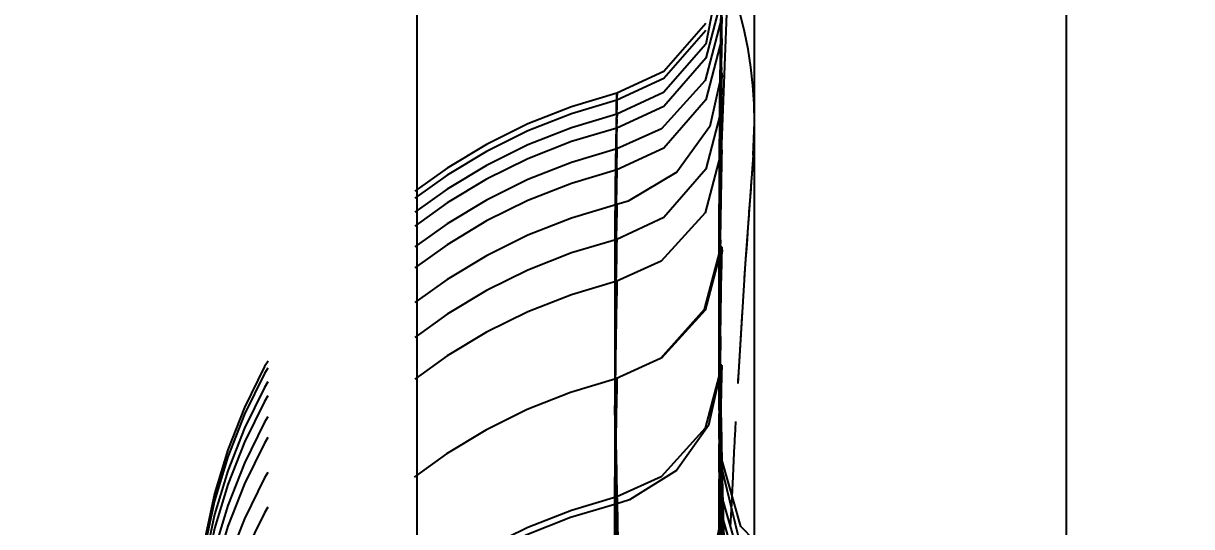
# Model space of a CAD drawing. Header units: millimetres. Extents: x 309 to 11345, y -1340 to 1318.
# Drawn here: x 10479.27 to 10487.71, y -371.56 to -367.93 of the extents above; entities that cross this region are included whole.
import ezdxf

# ---------------------------------------------------------------- set-up
doc = ezdxf.new("R2010")
doc.units = ezdxf.units.MM
doc.header["$LTSCALE"] = 16.335
doc.header["$PDMODE"] = 3
doc.header["$PDSIZE"] = 0.3125
doc.linetypes.add('HIDDEN', pattern=[0.2, 0.1, -0.1])
doc.layers.get('0').update_dxf_attribs({"linetype": 'CONTINUOUS'})
doc.layers.get('Defpoints').update_dxf_attribs({"linetype": 'CONTINUOUS'})
doc.layers.add('DEFAULT_2', color=8, linetype='HIDDEN')
doc.styles.get("Standard").update_dxf_attribs({"font": 'txt', "width": 0.8})
doc.dimstyles.new('STANDARD$0', dxfattribs={"dimscale": 2, "dimtxt": 3, "dimasz": 3, "dimexe": 1.25, "dimexo": 0.625, "dimgap": 0.5, "dimtad": 0, "dimdsep": 46, "dimlunit": 6, "dimtxsty": 'Standard', "dimblk": 'CLOSEDBLANK', "dimcen": 0, "dimclrt": 2, "dimazin": 2, "dimtfac": 2, "dimtmove": 1, "dimatfit": 3, "dimfxl": 0, "dimtolj": 1, "dimtzin": 0, "dimarcsym": 0})

# ---------------------------------------------------------------- blocks, each defined once
blk = doc.blocks.new('_ClosedBlank')
at = {"color": 0, "linetype": 'ByBlock', "lineweight": -2}
for p, q in [((-1, 0.16667), (0, 0)), ((-1, 0.16667), (-1, -0.16667)), ((0, 0), (-1, -0.16667))]:
    blk.add_line(p, q, dxfattribs=at)
blk = doc.blocks.new('*D578')
at = {"color": 4, "lineweight": -2}
for p, q in [((10384.9721, -357.4923), (10384.9721, -271.3441)), ((10486.8039, -382.8985), (10486.8039, -271.3441)), ((10364.9721, -273.8441), (10344.9721, -273.8441)), ((10384.9721, -273.8441), (10486.8039, -273.8441)), ((10506.8039, -273.8441), (10526.8039, -273.8441))]:
    blk.add_line(p, q, dxfattribs=at)
at = {"layer": 'Defpoints', "color": 0}
for p in [(10486.8039, -273.8441), (10384.9721, -358.7423), (10486.8039, -384.1485)]:
    blk.add_point(p, dxfattribs=at)
at = {"color": 4, "lineweight": -2, "xscale": 20, "yscale": 20, "zscale": 20}
blk.add_blockref('_ClosedBlank', (10384.9721, -273.8441), dxfattribs=at)
at = {"color": 4, "lineweight": -2, "xscale": 20, "yscale": 20, "zscale": 20, "rotation": 180}
blk.add_blockref('_ClosedBlank', (10486.8039, -273.8441), dxfattribs=at)
at = {"color": 6, "insert": (10437.5715, -273.8441), "char_height": 20, "attachment_point": 5}
blk.add_mtext('\\A1;101.83', dxfattribs=at)

msp = doc.modelspace()

# ---------------------------------------------------------------- linework, layer by layer
at = {"color": 7, "linetype": 'Continuous'}
for p, q in [((10482.1097, -359.8011), (10482.1097, -644.1785)), ((10484.5507, -469.5078), (10484.5507, -362.7622))]:
    msp.add_line(p, q, dxfattribs=at)
msp.add_arc((10481.5411, -368.6461), 3.0097, 0.06367, 79.10976, dxfattribs=at)
at = {"layer": 'DEFAULT_2', "color": 8, "linetype": 'HIDDEN'}
for p, q in [((10484.294, -369.3019), (10484.5507, -362.7622)), ((10484.3147, -367.4845), (10484.1978, -368.0778)), ((10484.3147, -367.4846), (10484.3055, -367.943)), ((10484.3137, -367.7356), (10484.3053, -368.1975)), ((10484.3131, -367.954), (10484.3143, -367.8821)), ((10484.3031, -368.5283), (10484.3131, -367.954)), ((10484.3067, -367.9258), (10484.3051, -368.0211)), ((10484.3051, -368.0211), (10484.3024, -368.1934)), ((10484.3142, -368.0361), (10484.3077, -368.3172)), ((10484.3105, -368.2463), (10484.3142, -368.0361)), ((10484.3024, -368.1934), (10484.3009, -368.3037)), ((10484.3001, -368.4874), (10484.3015, -368.3808)), ((10483.5533, -368.5817), (10483.5559, -368.4821)), ((10483.5535, -368.5311), (10483.5563, -368.4317)), ((10484.2989, -368.5943), (10484.3001, -368.4874)), ((10484.3014, -368.4655), (10484.3008, -368.5139)), ((10483.5529, -368.6804), (10483.5557, -368.5826)), ((10484.2993, -368.5341), (10484.2988, -368.5822)), ((10484.3016, -368.5376), (10484.3005, -368.6196)), ((10484.3135, -368.538), (10484.3068, -368.8229)), ((10484.3101, -368.746), (10484.3129, -368.5872)), ((10484.3129, -368.5872), (10484.3134, -368.5536)), ((10484.5414, -368.8784), (10484.5507, -368.6427)), ((10483.5531, -368.7832), (10483.5555, -368.6833)), ((10483.5532, -368.9211), (10483.5559, -368.834)), ((10484.3145, -368.8374), (10484.3122, -368.9108)), ((10484.3136, -368.9116), (10484.3145, -368.8374)), ((10484.2985, -368.9275), (10484.2972, -369.0564)), ((10484.3038, -369.491), (10484.3136, -368.9116)), ((10483.5535, -369.0855), (10483.5558, -368.9849)), ((10484.295, -369.1654), (10484.2947, -369.2345)), ((10483.5539, -369.2974), (10483.556, -369.2361)), ((10484.294, -369.3208), (10484.2941, -369.2296)), ((10484.294, -369.3183), (10484.2941, -369.2297)), ((10484.2941, -369.2313), (10484.2941, -369.3077)), ((10484.2941, -369.2343), (10484.2941, -369.3011)), ((10484.2947, -369.2345), (10484.2945, -369.2967)), ((10484.2959, -369.2237), (10484.2955, -369.284)), ((10484.2941, -369.3077), (10484.294, -369.3647)), ((10484.294, -369.3726), (10484.294, -369.3183)), ((10484.294, -369.3215), (10484.294, -432.5455)), ((10484.2941, -369.3011), (10484.2941, -369.3856)), ((10484.2941, -369.3762), (10484.2941, -369.3235)), ((10484.2945, -369.2967), (10484.2943, -369.3594)), ((10484.2951, -369.3434), (10484.2946, -369.4566)), ((10484.2955, -369.284), (10484.2951, -369.3434)), ((10484.5081, -369.3157), (10484.502, -369.3996)), ((10484.294, -369.3647), (10484.2941, -369.4387)), ((10484.2941, -369.4469), (10484.294, -369.3751)), ((10484.294, -369.4631), (10484.2941, -369.3762)), ((10484.2941, -369.4761), (10484.294, -369.3865)), ((10484.2941, -369.3856), (10484.2942, -369.4589)), ((10484.2942, -369.4107), (10484.2941, -369.466)), ((10484.2941, -369.4387), (10484.2942, -369.5423)), ((10484.2943, -369.3594), (10484.2942, -369.4107)), ((10484.2948, -369.5818), (10484.2956, -369.4135)), ((10484.2986, -369.5484), (10484.3, -369.4212)), ((10484.502, -369.3996), (10484.496, -369.4835)), ((10483.5531, -369.5886), (10483.5553, -369.4878)), ((10484.2941, -369.5811), (10484.294, -369.4631)), ((10484.294, -369.4706), (10484.2941, -369.5309)), ((10484.2943, -369.5296), (10484.2941, -369.4469)), ((10484.2942, -369.5046), (10484.2941, -369.4469)), ((10484.2941, -369.466), (10484.2941, -369.5735)), ((10484.2944, -369.6285), (10484.2941, -369.4761)), ((10484.2942, -369.4589), (10484.2944, -369.5458)), ((10484.2944, -369.5664), (10484.2942, -369.5046)), ((10484.2944, -369.5264), (10484.2942, -369.6054)), ((10484.2946, -369.4566), (10484.2944, -369.5264)), ((10484.2973, -369.4905), (10484.2967, -369.5656)), ((10484.3012, -369.4888), (10484.3006, -369.5312)), ((10484.496, -369.4835), (10484.491, -369.5539)), ((10484.2941, -369.5302), (10484.294, -369.6176)), ((10484.2941, -369.5309), (10484.2942, -369.6031)), ((10484.2941, -369.5735), (10484.2941, -369.6819)), ((10484.2943, -369.6562), (10484.2941, -369.5811)), ((10484.2942, -369.6054), (10484.2941, -369.654)), ((10484.2942, -369.6123), (10484.2944, -369.5309)), ((10484.2942, -369.6031), (10484.2943, -369.6916)), ((10484.2946, -369.6089), (10484.2943, -369.5296)), ((10484.2944, -369.5458), (10484.2948, -369.6564)), ((10484.2949, -369.6882), (10484.2944, -369.5664)), ((10484.2946, -369.6357), (10484.2948, -369.5818)), ((10484.2948, -369.674), (10484.2946, -369.6089)), ((10484.2967, -369.5656), (10484.2963, -369.6124)), ((10484.3023, -369.7197), (10484.3051, -369.5684)), ((10484.306, -369.5535), (10484.3041, -369.7019)), ((10484.3042, -370.1887), (10484.3145, -369.5412)), ((10484.3051, -369.5684), (10484.306, -369.5379)), ((10484.491, -369.5539), (10484.4857, -369.6297)), ((10484.294, -369.7674), (10484.2942, -369.6123)), ((10484.294, -369.6176), (10484.2942, -369.7642)), ((10484.2941, -369.654), (10484.294, -369.7547)), ((10484.2941, -369.6819), (10484.2943, -369.79)), ((10484.2943, -369.7186), (10484.2946, -369.6357)), ((10484.2946, -369.7736), (10484.2943, -369.6562)), ((10484.2943, -369.6916), (10484.2946, -369.7581)), ((10484.2949, -369.7504), (10484.2944, -369.6285)), ((10484.2948, -369.6564), (10484.2951, -369.7144)), ((10484.2957, -369.6937), (10484.2952, -369.7768)), ((10484.2963, -369.6124), (10484.2957, -369.6937)), ((10484.4857, -369.6297), (10484.4763, -369.7672)), ((10484.2941, -369.8648), (10484.294, -369.7674)), ((10484.2941, -369.8698), (10484.2942, -369.7768)), ((10484.2942, -369.7768), (10484.2943, -369.7186)), ((10484.2949, -369.8413), (10484.2946, -369.7736)), ((10484.2948, -369.7197), (10484.2952, -369.8077)), ((10484.2954, -369.8471), (10484.2949, -369.7504)), ((10484.2952, -369.7768), (10484.295, -369.8228)), ((10484.3041, -369.7019), (10484.3, -370.0291)), ((10484.295, -369.8228), (10484.2947, -369.8714)), ((10484.2957, -369.9803), (10484.2949, -369.8413)), ((10484.2961, -369.9595), (10484.2954, -369.8471)), ((10484.2957, -369.8946), (10484.2962, -369.8321)), ((10484.2965, -369.945), (10484.2958, -369.8559)), ((10484.2966, -369.9484), (10484.2959, -369.863)), ((10484.2962, -369.8321), (10484.2965, -369.7828)), ((10484.294, -369.9323), (10484.2941, -369.8698)), ((10484.2941, -370.0051), (10484.294, -369.9323)), ((10484.2943, -369.9768), (10484.2941, -369.8648)), ((10484.2947, -369.8714), (10484.2943, -369.9817)), ((10484.2953, -369.9672), (10484.2957, -369.8946)), ((10484.2953, -369.9224), (10484.2959, -370.0264)), ((10484.2966, -369.9389), (10484.2976, -370.0633)), ((10484.2973, -370.0366), (10484.2966, -369.9484)), ((10484.2985, -369.9961), (10484.2994, -369.9228)), ((10484.2943, -369.9817), (10484.2942, -370.046)), ((10484.2947, -370.0966), (10484.2943, -369.9768)), ((10484.2946, -370.1359), (10484.2951, -370.0164)), ((10484.2949, -369.9726), (10484.2953, -370.0631)), ((10484.2951, -370.0164), (10484.2953, -369.9672)), ((10484.2963, -370.0526), (10484.2957, -369.9803)), ((10484.2965, -369.9973), (10484.2972, -370.0766)), ((10484.298, -370.0346), (10484.2985, -369.9961)), ((10484.3, -370.0291), (10484.2992, -370.1058)), ((10484.4605, -370.0063), (10484.4479, -370.2054)), ((10484.2942, -370.046), (10484.294, -370.1944)), ((10484.2951, -370.1834), (10484.2947, -370.0966)), ((10484.2948, -370.091), (10484.2952, -370.18)), ((10484.2953, -370.0631), (10484.296, -370.1735)), ((10484.2955, -370.0719), (10484.2963, -370.1794)), ((10484.2967, -370.111), (10484.2963, -370.0526)), ((10484.2975, -370.1958), (10484.2967, -370.111)), ((10484.2971, -370.1313), (10484.298, -370.0346)), ((10484.2972, -370.0766), (10484.2987, -370.2366)), ((10484.2981, -370.1198), (10484.2973, -370.0366)), ((10484.2976, -370.0633), (10484.2992, -370.2128)), ((10484.2992, -370.1058), (10484.2987, -370.1582)), ((10484.2941, -370.3397), (10484.2944, -370.186)), ((10484.2943, -370.1962), (10484.2945, -370.2633)), ((10484.2944, -370.186), (10484.2946, -370.1359)), ((10484.2946, -370.2465), (10484.2944, -370.1727)), ((10484.2952, -370.18), (10484.2958, -370.284)), ((10484.296, -370.1735), (10484.2966, -370.2509)), ((10484.2962, -370.2342), (10484.2971, -370.1313)), ((10484.2963, -370.1794), (10484.2974, -370.3162)), ((10484.2989, -370.3364), (10484.2975, -370.1958)), ((10484.2987, -370.1582), (10484.2977, -370.2631)), ((10484.2995, -370.2571), (10484.298, -370.1219)), ((10484.2995, -370.2494), (10484.2981, -370.1198)), ((10484.2942, -370.3477), (10484.294, -370.211)), ((10484.295, -370.3262), (10484.2946, -370.2465)), ((10484.2958, -370.284), (10484.2966, -370.3814)), ((10484.2977, -370.2631), (10484.2971, -370.3361)), ((10484.2987, -370.2366), (10484.3005, -370.3879)), ((10484.2992, -370.2128), (10484.3, -370.2782)), ((10484.301, -370.3683), (10484.2995, -370.2494)), ((10484.3009, -370.3697), (10484.2995, -370.2571)), ((10484.3, -370.2782), (10484.3014, -370.39)), ((10484.4479, -370.2054), (10484.4357, -370.405)), ((10484.294, -370.4358), (10484.2941, -370.3397)), ((10484.2943, -370.409), (10484.2942, -370.3477)), ((10484.2946, -370.4867), (10484.2951, -370.3694)), ((10484.2959, -370.4885), (10484.295, -370.3262)), ((10484.2971, -370.3361), (10484.2962, -370.4564)), ((10484.2974, -370.3162), (10484.2986, -370.4439)), ((10484.2988, -370.3632), (10484.2978, -370.4544)), ((10484.2999, -370.424), (10484.2989, -370.3364)), ((10484.3021, -370.4588), (10484.3009, -370.3697)), ((10484.3022, -370.4566), (10484.301, -370.3683)), ((10484.2942, -370.3776), (10484.294, -370.5213)), ((10484.2941, -370.5122), (10484.294, -370.4358)), ((10484.2945, -370.4995), (10484.2943, -370.409)), ((10484.2943, -370.4113), (10484.2946, -370.4921)), ((10484.2946, -370.5062), (10484.2951, -370.3904)), ((10484.2966, -370.3814), (10484.297, -370.437)), ((10484.297, -370.437), (10484.2976, -370.4996)), ((10484.2986, -370.4439), (10484.2997, -370.5373)), ((10484.3014, -370.39), (10484.3031, -370.5078)), ((10484.3045, -371.0419), (10484.3144, -370.3958)), ((10484.4357, -370.405), (10484.4284, -370.5298)), ((10483.5477, -370.5804), (10483.5492, -370.4947)), ((10484.2941, -370.5682), (10484.2941, -370.5122)), ((10484.2943, -370.5763), (10484.2946, -370.4867)), ((10484.2944, -370.5709), (10484.2946, -370.5062)), ((10484.2952, -370.656), (10484.2945, -370.4995)), ((10484.2957, -370.5225), (10484.2949, -370.6717)), ((10484.2956, -370.4832), (10484.2964, -370.6049)), ((10484.2962, -370.4564), (10484.2957, -370.5225)), ((10484.2968, -370.6086), (10484.2959, -370.4885)), ((10484.2976, -370.4996), (10484.2986, -370.5963)), ((10484.303, -370.4613), (10484.3018, -370.5253)), ((10484.3026, -370.5651), (10484.3036, -370.4775)), ((10484.3031, -370.5078), (10484.3052, -370.6402)), ((10484.2975, -370.6851), (10484.2968, -370.6086)), ((10484.3008, -370.5873), (10484.3003, -370.6193)), ((10484.3014, -370.5451), (10484.3008, -370.5873)), ((10484.3018, -370.6336), (10484.3026, -370.5651)), ((10484.2949, -370.6717), (10484.2946, -370.7493)), ((10484.296, -370.7905), (10484.2952, -370.656)), ((10484.2956, -370.6926), (10484.2962, -370.7687)), ((10484.3006, -370.7462), (10484.3011, -370.6996)), ((10484.3011, -370.6996), (10484.3018, -370.6336)), ((10484.305, -370.7775), (10484.3035, -370.6824)), ((10484.3065, -370.7312), (10484.3049, -370.638)), ((10484.3049, -370.6906), (10484.3057, -370.7436)), ((10484.3067, -370.7498), (10484.305, -370.6529)), ((10484.3052, -370.6402), (10484.3063, -370.7068)), ((10484.2946, -370.7493), (10484.2942, -370.8877)), ((10484.2945, -370.7706), (10484.2948, -370.8693)), ((10484.2951, -370.859), (10484.2946, -370.7477)), ((10484.2962, -370.7687), (10484.2968, -370.8462)), ((10484.2982, -370.7834), (10484.2978, -370.8229)), ((10484.2986, -370.7514), (10484.2982, -370.7834)), ((10484.2991, -370.8849), (10484.3006, -370.7462)), ((10484.303, -370.7901), (10484.3043, -370.8684)), ((10484.3057, -370.7436), (10484.3077, -370.8532)), ((10484.3069, -370.8177), (10484.3057, -370.7486)), ((10484.296, -371.0069), (10484.2951, -370.859)), ((10484.2968, -370.8462), (10484.2976, -370.933)), ((10484.2978, -370.8229), (10484.2971, -370.8872)), ((10484.3013, -370.8176), (10484.3028, -370.9223)), ((10484.3029, -370.7971), (10484.3049, -370.9245)), ((10484.3051, -370.8146), (10484.3062, -370.8827)), ((10484.2971, -370.8872), (10484.2962, -370.986)), ((10484.2976, -370.933), (10484.2984, -371.0145)), ((10484.2985, -370.9478), (10484.2991, -370.8849)), ((10484.2993, -370.9016), (10484.3012, -371.0515)), ((10484.3019, -371.0766), (10484.2999, -370.9166)), ((10484.3043, -371.0665), (10484.3019, -370.9108)), ((10484.3028, -370.9223), (10484.3037, -370.9837)), ((10484.2945, -371.0532), (10484.2942, -370.9647)), ((10484.2945, -371.0673), (10484.2942, -370.9767)), ((10484.2959, -371.0227), (10484.2956, -371.0722)), ((10484.2962, -370.986), (10484.2959, -371.0227)), ((10484.2967, -371.1026), (10484.296, -371.0069)), ((10484.2984, -371.0145), (10484.2994, -371.1048)), ((10484.3037, -370.9837), (10484.3049, -371.0578)), ((10484.3103, -371.0676), (10484.3083, -370.9669)), ((10484.294, -371.0731), (10484.2941, -371.1775)), ((10484.2948, -371.1708), (10484.2945, -371.0673)), ((10484.2956, -371.0722), (10484.2952, -371.1395)), ((10484.2962, -371.0918), (10484.2967, -371.1528)), ((10484.2994, -371.1048), (10484.3002, -371.1692)), ((10484.3063, -371.1873), (10484.3043, -371.0665)), ((10484.3049, -371.0578), (10484.3076, -371.2158)), ((10484.3076, -371.0789), (10484.3097, -371.1878)), ((10484.3128, -371.1893), (10484.3103, -371.0676)), ((10484.312, -371.0723), (10484.3154, -371.2269)), ((10484.4537, -371.7152), (10484.3124, -371.1278)), ((10484.3124, -371.1281), (10484.3136, -371.1895)), ((10484.3138, -371.1834), (10484.3124, -371.1281)), ((10484.3133, -371.0602), (10484.3168, -371.2158)), ((10484.3135, -371.0841), (10484.3169, -371.2334)), ((10484.4507, -371.5632), (10484.3136, -371.078)), ((10484.3136, -371.078), (10484.315, -371.1468)), ((10484.3144, -371.1151), (10484.3136, -371.078)), ((10484.315, -371.1429), (10484.3144, -371.1151)), ((10484.3982, -371.0834), (10484.3923, -371.2004)), ((10484.294, -371.1941), (10484.2941, -371.245)), ((10484.2941, -371.1775), (10484.2942, -371.2576)), ((10484.295, -371.178), (10484.2947, -371.2363)), ((10484.2952, -371.1395), (10484.295, -371.178)), ((10484.2959, -371.2777), (10484.2967, -371.1573)), ((10484.2967, -371.1528), (10484.2979, -371.2873)), ((10484.3002, -371.1692), (10484.3021, -371.3113)), ((10484.3086, -371.3169), (10484.3063, -371.1873)), ((10484.3097, -371.1878), (10484.3123, -371.3155)), ((10484.31, -371.1877), (10484.3125, -371.3138)), ((10484.3149, -371.284), (10484.3128, -371.1893)), ((10484.3136, -371.1895), (10484.3193, -371.445)), ((10484.3204, -371.4512), (10484.3138, -371.1834)), ((10484.3177, -371.2543), (10484.315, -371.1429)), ((10484.315, -371.1468), (10484.3184, -371.2886)), ((10484.3923, -371.2004), (10484.3851, -371.3481)), ((10484.2941, -371.245), (10484.2941, -371.322)), ((10484.2942, -371.2576), (10484.2944, -371.3091)), ((10484.2947, -371.2363), (10484.2944, -371.3132)), ((10484.2955, -371.341), (10484.2959, -371.2777)), ((10484.3063, -371.3584), (10484.305, -371.2796)), ((10484.3076, -371.2158), (10484.3097, -371.3265)), ((10484.3161, -371.2306), (10484.3214, -371.4391)), ((10484.3166, -371.2573), (10484.3161, -371.2306)), ((10484.3187, -371.349), (10484.3166, -371.2573)), ((10484.3168, -371.2158), (10484.3194, -371.3189)), ((10484.3184, -371.2886), (10484.3222, -371.4396)), ((10484.2944, -371.3132), (10484.2941, -371.413)), ((10484.2944, -371.3091), (10484.2948, -371.4335)), ((10484.2947, -371.5204), (10484.2955, -371.341)), ((10484.2975, -371.3109), (10484.2967, -371.3909)), ((10484.3021, -371.3113), (10484.3036, -371.4132)), ((10484.3055, -371.3322), (10484.3078, -371.4605)), ((10484.3077, -371.4334), (10484.3063, -371.3584)), ((10484.3097, -371.3265), (10484.3119, -371.4309)), ((10484.3133, -371.4019), (10484.3115, -371.3339)), ((10484.4485, -371.8146), (10484.3115, -371.3342)), ((10484.3115, -371.3429), (10484.3145, -371.4996)), ((10484.3125, -371.3138), (10484.3149, -371.4209)), ((10484.3201, -371.409), (10484.3187, -371.349)), ((10484.3194, -371.3189), (10484.3221, -371.4272)), ((10484.3851, -371.3481), (10484.3808, -371.439)), ((10483.544, -371.637), (10483.5465, -371.4607)), ((10483.5465, -371.4607), (10483.5473, -371.4001)), ((10484.2941, -371.413), (10484.2941, -371.4696)), ((10484.2948, -371.4335), (10484.2951, -371.4967)), ((10484.3046, -371.5361), (10484.3034, -371.4575)), ((10484.3036, -371.4132), (10484.3059, -371.5512)), ((10484.309, -371.507), (10484.3077, -371.4334)), ((10484.3078, -371.4605), (10484.3091, -371.5304)), ((10484.3116, -371.4708), (10484.3121, -371.4525)), ((10484.3119, -371.4309), (10484.3148, -371.5635)), ((10484.3126, -371.4397), (10484.3127, -371.4369)), ((10484.3153, -371.4853), (10484.3133, -371.4019)), ((10484.3149, -371.4209), (10484.318, -371.5542)), ((10484.3208, -371.4356), (10484.3201, -371.409)), ((10484.3224, -371.4973), (10484.3208, -371.4356)), ((10484.3214, -371.4391), (10484.3257, -371.5917)), ((10484.3221, -371.4272), (10484.3243, -371.5085)), ((10484.3222, -371.4396), (10484.3231, -371.4699)), ((10484.3238, -371.4894), (10484.3224, -371.4394)), ((10484.3808, -371.439), (10484.3749, -371.5673)), ((10484.2941, -371.4696), (10484.294, -371.5407)), ((10484.294, -371.5407), (10484.2941, -371.6129)), ((10484.2943, -371.6237), (10484.2947, -371.5204)), ((10484.2946, -371.4896), (10484.2953, -371.624)), ((10484.2951, -371.4967), (10484.2956, -371.5832)), ((10484.306, -371.6211), (10484.3046, -371.5361)), ((10484.3059, -371.5512), (10484.307, -371.6118)), ((10484.3103, -371.5689), (10484.309, -371.507)), ((10484.3091, -371.5304), (10484.3104, -371.5925)), ((10484.3093, -371.5582), (10484.3109, -371.4944)), ((10484.4561, -371.9684), (10484.3175, -371.4835)), ((10484.3176, -371.4833), (10484.3271, -371.8783)), ((10484.3254, -371.7596), (10484.3179, -371.4948)), ((10484.3221, -371.4998), (10484.325, -371.6064)), ((10484.3249, -371.5923), (10484.3224, -371.4973)), ((10484.3231, -371.4699), (10484.3242, -371.5111)), ((10484.3235, -371.5049), (10484.3278, -371.6566)), ((10484.3279, -371.6363), (10484.3238, -371.4894)), ((10484.3242, -371.5111), (10484.3277, -371.636)), ((10484.305, -371.7579), (10484.3093, -371.5582)), ((10484.5507, -371.6637), (10484.4507, -371.5632))]:
    msp.add_line(p, q, dxfattribs=at)
for points in [[(10484.3137, -367.7355), (10484.198, -368.1775), (10483.8941, -368.526), (10483.5555, -368.6833)], [(10484.3143, -367.8818), (10484.1932, -368.3381), (10483.8769, -368.689), (10483.5559, -368.834)], [(10484.1983, -367.9768), (10483.8942, -368.3251), (10483.556, -368.4821)], [(10484.1986, -367.9267), (10483.8945, -368.2748), (10483.5563, -368.4317)], [(10484.1978, -368.0778), (10483.8937, -368.4257), (10483.5557, -368.5826)], [(10484.3142, -368.0361), (10484.1988, -368.4786), (10483.895, -368.8272), (10483.5559, -368.9848)], [(10484.3145, -368.2839), (10484.2267, -368.6727), (10483.9893, -369.002), (10483.6382, -369.2115), (10483.556, -369.2361)], [(10484.3135, -368.5379), (10484.1986, -368.9803), (10483.8952, -369.3295), (10483.5553, -369.4877)], [(10484.3145, -368.8384), (10484.1924, -369.2951), (10483.8759, -369.645), (10483.5561, -369.7891)], [(10484.306, -369.5381), (10484.1869, -369.9953), (10483.8717, -370.348), (10483.5492, -370.4947)], [(10484.3145, -369.5412), (10484.1928, -369.9982), (10483.8764, -370.3485)], [(10484.3037, -370.4415), (10484.2181, -370.8323), (10483.987, -371.1585), (10483.6473, -371.3689), (10483.5473, -371.4001)], [(10484.3144, -370.3956), (10484.1928, -370.8527), (10483.8765, -371.2031), (10483.556, -371.3477)], [(10484.3128, -371.4331), (10484.3127, -371.4349), (10484.3115, -371.4537), (10484.3039, -371.5236), (10484.2825, -371.6301), (10484.2443, -371.7475), (10484.1868, -371.8688), (10484.1112, -371.9846), (10484.0177, -372.0917), (10483.9062, -372.1874), (10483.7777, -372.268), (10483.6345, -372.3298), (10483.5558, -372.3532)]]:
    msp.add_lwpolyline(points, dxfattribs=at)
for centre, radius, start, end in [((10564.847, -369.3061), 80.5529, 178.818642, 179.318279), ((10553.3322, -369.241), 69.037, 178.724876, 179.20415), ((10558.2639, -369.2337), 73.9692, 178.80154, 179.120848), ((10553.5655, -369.3424), 69.2706, 178.802284, 179.204612), ((10566.8141, -369.3402), 82.5204, 179.02983, 179.235209), ((10563.349, -369.3101), 79.0549, 179.122082, 179.328179), ((10563.2367, -369.2894), 78.9426, 179.237452, 179.72361), ((10577.2436, -370.0159), 92.95, 178.909137, 179.325966), ((10577.5032, -369.705), 93.2101, 179.073305, 179.238044), ((10562.5616, -369.3838), 78.2676, 179.193499, 179.878514), ((10565.9781, -369.3621), 81.684, 179.257623, 179.457557), ((10572.3057, -369.5307), 88.012, 179.188487, 179.351216), ((10552.6224, -369.6523), 68.3278, 178.880346, 179.242937), ((10565.5077, -369.323), 81.2137, 179.311962, 179.934111), ((10564.9575, -369.3301), 80.6636, 179.327364, 179.476078), ((10484.5433, -372.3306), 4.022, 104.20511, 180), ((10484.5433, -372.3809), 4.022, 104.21049, 180), ((10484.5433, -372.4814), 4.022, 104.2141, 180), ((10527.8295, -369.5776), 44.2883, 178.64593, 179.31536), ((10529.8999, -369.6456), 46.3588, 178.68503, 179.32439), ((10563.6185, -369.3189), 79.3245, 179.475333, 179.935586), ((10569.6521, -369.7742), 85.3581, 179.163711, 179.836697), ((10562.5279, -369.4656), 78.2339, 179.361901, 179.702313), ((10566.193, -369.3638), 81.8989, 179.457759, 179.631236), ((10568.122, -369.4822), 83.8281, 179.384899, 179.515118), ((10568.5235, -369.5818), 84.2295, 179.273521, 179.44781), ((10525.8991, -369.6834), 42.3581, 178.64311, 179.34464), ((10560.3933, -369.6087), 76.0993, 179.255264, 179.384345), ((10484.5433, -372.582), 4.022, 104.21695, 180), ((10557.2303, -369.7168), 72.9361, 179.240123, 179.379956), ((10583.6567, -370.5716), 99.3633, 178.94722, 179.336619), ((10484.5433, -372.7328), 4.022, 104.21113, 180), ((10532.1385, -369.8631), 48.5974, 178.72668, 179.33651), ((10566.6645, -369.3669), 82.3705, 179.631171, 179.905613), ((10566.7864, -369.471), 82.4924, 179.51505, 179.815169), ((10560.7197, -369.6121), 76.4256, 179.384459, 179.685646), ((10567.4039, -369.5704), 83.1098, 179.448225, 179.598087), ((10548.8841, -370.0682), 64.5893, 178.895253, 179.2615), ((10564.293, -375.1644), 79.9989, 175.493317, 179.99914), ((10564.8777, -369.2979), 80.5836, 179.723184, 179.954816), ((10572.8862, -370.2329), 88.5923, 179.158162, 179.69625), ((10571.7956, -369.9529), 87.5016, 179.325207, 179.646779), ((10557.6811, -369.9745), 73.387, 179.187125, 179.390345), ((10532.1076, -370.1098), 47.8104, 178.56296, 179.25577), ((10564.2577, -375.1627), 79.9637, 175.492493, 175.806755), ((10484.5433, -372.8836), 4.022, 104.21128, 180), ((10567.2126, -369.569), 82.9186, 179.598132, 179.721065), ((10547.5268, -369.8009), 63.9869, 179.326234, 180.093644), ((10549.1329, -369.86), 65.593, 179.335174, 180.083679), ((10534.7146, -370.2119), 51.1734, 178.73873, 179.31704), ((10562.3484, -369.4647), 78.0544, 179.702298, 179.896363), ((10560.5202, -369.7508), 76.2261, 179.478074, 179.60382), ((10484.5433, -373.135), 4.022, 104.20906, 180), ((10545.9527, -369.901), 62.4128, 179.355427, 180.142021), ((10565.7719, -369.4666), 81.4779, 179.815898, 180.002752), ((10562.3141, -369.3831), 78.02, 179.878639, 180.002469), ((10561.2107, -369.6152), 76.9167, 179.685322, 179.936657), ((10558.7176, -369.9857), 74.4235, 179.390193, 179.618524), ((10554.8826, -370.151), 70.5884, 179.257109, 179.463904), ((10550.8241, -370.0669), 67.2841, 179.347181, 180.07677), ((10564.734, -369.3019), 80.44, 180, 182.165137), ((10543.811, -370.1338), 60.2711, 179.310108, 180.132649), ((10484.5433, -373.3864), 4.022, 104.21995, 180), ((10559.665, -369.9924), 75.371, 179.618228, 179.826294), ((10575.0957, -370.8281), 90.8018, 179.15626, 179.710538), ((10552.6481, -370.4129), 69.1081, 179.327636, 180.037781), ((10537.3826, -370.7296), 53.8416, 178.78561, 179.33534), ((10565.0778, -369.3682), 80.7838, 180.123501, 180.249291), ((10574.5809, -370.4668), 90.287, 179.417174, 179.56594), ((10555.351, -370.4916), 71.0569, 179.225589, 179.40069), ((10565.663, -369.3101), 81.369, 180.256268, 180.384337), ((10564.6826, -369.3074), 80.3886, 180.271425, 180.396008), ((10535.7569, -370.466), 52.217, 179.22302, 179.64557), ((10561.5034, -369.757), 77.2094, 179.998258, 180.12379), ((10559.9873, -369.9935), 75.6933, 179.826181, 180.00175), ((10557.5564, -370.5142), 73.2623, 179.401067, 179.893182), ((10563.2596, -369.6123), 78.9655, 180.110229, 180.261481), ((10569.0173, -370.2091), 84.7233, 179.698457, 179.864646), ((10567.1411, -369.4654), 82.8471, 180.202384, 180.316001), ((10564.9679, -369.3045), 80.6738, 180.291124, 180.450567), ((10543.4207, -370.6718), 59.1261, 179.100887, 179.274153), ((10484.5433, -373.688), 4.022, 104.20823, 180), ((10567.2176, -369.5752), 82.9235, 180.148432, 180.343205), ((10564.8227, -369.3684), 80.5286, 180.312587, 180.447513), ((10558.0765, -369.7935), 74.5366, 180.086083, 180.959191), ((10561.2287, -369.7577), 76.9347, 180.123768, 180.248263), ((10567.1043, -369.3001), 82.8104, 180.446207, 180.568636), ((10558.6053, -369.8571), 75.0654, 180.075363, 180.942288), ((10560.933, -369.9931), 76.639, 180.002065, 180.151882), ((10568.7484, -370.208), 84.4543, 179.864943, 180.002028), ((10567.0566, -369.9315), 82.7626, 180.051005, 180.167041), ((10566.5695, -369.4693), 82.2755, 180.387986, 180.527441), ((10565.1121, -369.3772), 80.8181, 180.412831, 180.54614), ((10557.587, -369.8808), 74.0472, 180.135329, 181.013331), ((10554.537, -370.9157), 70.997, 179.34577, 180.036938), ((10545.2058, -370.5174), 61.666, 179.652107, 180.097276), ((10559.1538, -370.0677), 75.6138, 180.067703, 180.928302), ((10560.7339, -370.1972), 76.4399, 179.997854, 180.16043), ((10576.2785, -371.5592), 91.9845, 179.146317, 179.821893), ((10567.5147, -369.7659), 83.2207, 180.287443, 180.439577), ((10564.7319, -369.3809), 80.4379, 180.546096, 180.673034), ((10557.194, -370.1097), 73.6542, 180.127282, 181.025148), ((10563.0297, -369.987), 78.7356, 180.201088, 180.361112), ((10553.1813, -370.7707), 68.8872, 179.553749, 179.683653), ((10564.3876, -369.6069), 80.0936, 180.460692, 180.582678), ((10565.7078, -369.4773), 81.4137, 180.527406, 180.660001), ((10540.8423, -371.0528), 57.3025, 179.298777, 180.163522), ((10563.3381, -369.3982), 79.0439, 180.672325, 180.978853), ((10556.3986, -371.1891), 72.1046, 179.416177, 180.003982), ((10566.7023, -369.7721), 82.4082, 180.439589, 180.555659), ((10563.6938, -369.6145), 79.3997, 180.582297, 180.853438), ((10563.7835, -369.5005), 79.4892, 180.659242, 180.947248), ((10566.0804, -369.4334), 81.7865, 180.694033, 180.875059), ((10565.493, -369.3657), 81.199, 180.721292, 180.934914), ((10484.5433, -374.3919), 4.022, 104.30993, 180), ((10559.7483, -370.4213), 76.2083, 180.027974, 180.881953), ((10559.8874, -370.5185), 75.5934, 180.002087, 180.191103), ((10560.346, -370.1987), 76.0519, 180.221051, 180.37213), ((10564.3104, -369.595), 80.0163, 180.674767, 180.855836), ((10565.7937, -369.3183), 81.4996, 180.801828, 180.938255), ((10565.7673, -369.3054), 81.4733, 180.809632, 180.937199), ((10555.2538, -370.498), 71.7139, 180.09918, 180.545303), ((10536.611, -371.4841), 53.071, 179.02433, 179.54838), ((10558.4647, -370.7942), 74.1706, 179.827535, 180.000817), ((10570.0692, -370.7988), 85.7751, 179.851382, 180.002111), ((10568.3734, -370.4343), 84.0794, 180.091235, 180.21353), ((10563.81, -369.9821), 79.516, 180.448749, 180.662513), ((10565.1386, -369.788), 80.8444, 180.555174, 180.795753), ((10565.2546, -369.7241), 80.9607, 180.617277, 180.773943), ((10534.2481, -371.3381), 49.953, 179.17548, 179.32694), ((10566.732, -369.9381), 82.4379, 180.51919, 180.680079), ((10566.1508, -369.2717), 81.857, 181.004568, 181.251971), ((10567.0501, -370.22), 82.756, 180.395001, 180.572982), ((10564.676, -369.456), 80.3819, 180.942036, 181.077075), ((10562.8065, -369.3574), 78.512, 181.002651, 181.260219), ((10562.7782, -369.3707), 78.4837, 181.006833, 181.218256), ((10559.7032, -370.7945), 75.4092, 180.000596, 180.129333), ((10570.1995, -370.7989), 85.9054, 180.002026, 180.118598), ((10562.5999, -370.5086), 78.3059, 180.263879, 180.426706), ((10566.3895, -369.5635), 82.0956, 180.910734, 181.133652), ((10565.4291, -369.3518), 81.1354, 181.035249, 181.517854), ((10564.3305, -369.3841), 80.0364, 181.051738, 181.208611), ((10564.2653, -375.1634), 79.9713, 176.875018, 177.075646), ((10571.558, -371.0684), 87.264, 179.88136, 180.003099), ((10585.8087, -371.9206), 101.5149, 179.450931, 179.569186), ((10561.6239, -369.6464), 77.3296, 180.94701, 181.061454), ((10565.4685, -369.4666), 81.1746, 180.999616, 181.428527), ((10560.3405, -370.9261), 76.8004, 180.026384, 180.873717), ((10550.1476, -369.9367), 66.6064, 180.95014, 181.617168), ((10578.9171, -372.4521), 94.6231, 179.146101, 179.802993), ((10564.6358, -369.33), 80.3417, 181.219136, 181.356899), ((10555.0793, -371.6151), 71.5397, 179.560043, 180.252214), ((10539.8416, -371.7359), 56.3019, 179.31583, 180.19653), ((10550.5781, -369.9976), 67.037, 180.935084, 181.553887), ((10560.6138, -370.792), 76.3197, 180.196094, 180.412574), ((10567.736, -370.4402), 83.4419, 180.454863, 180.600442), ((10565.3456, -370.2371), 81.0514, 180.572939, 180.742702), ((10562.597, -369.9981), 78.3028, 180.770805, 180.976209), ((10564.4353, -369.9679), 80.141, 180.792688, 180.937815), ((10556.8611, -370.4855), 73.3213, 180.543085, 181.025773), ((10549.7082, -370.0334), 66.1669, 181.001893, 181.72825), ((10569.0903, -370.803), 84.7963, 180.24849, 180.375952), ((10556.2401, -371.0128), 72.7004, 180.160389, 181.074519), ((10553.0598, -370.1647), 69.5191, 180.929797, 181.406978), ((10571.596, -371.5378), 87.302, 179.82641, 180.001706), ((10563.1899, -370.5052), 78.8959, 180.568044, 180.868933), ((10563.6696, -370.2586), 79.3753, 180.742832, 180.865409), ((10564.5911, -369.4489), 80.2971, 181.309512, 181.457781), ((10565.1085, -369.3676), 80.8145, 181.318329, 181.511846), ((10564.9319, -369.3232), 80.6379, 181.356768, 181.550381), ((10564.9714, -369.3075), 80.6775, 181.367858, 181.561546), ((10572.8546, -369.0658), 88.564, 181.41601, 181.535793), ((10484.5433, -375.2466), 4.022, 104.20991, 180), ((10559.5157, -371.1901), 75.2217, 180.100453, 180.228133), ((10568.0333, -370.81), 83.7392, 180.375912, 180.504988), ((10560.679, -370.7917), 76.385, 180.412464, 180.556315), ((10565.8605, -370.4609), 81.5663, 180.599659, 180.900371), ((10566.3718, -369.7554), 82.078, 181.090069, 181.472987), ((10566.1767, -369.5496), 81.8834, 181.235756, 181.62068), ((10484.5433, -375.2968), 4.022, 104.3372, 180), ((10549.4283, -370.2653), 65.8869, 181.010638, 181.811142), ((10555.342, -372.011), 71.0479, 179.499956, 180.002938), ((10562.2079, -369.5468), 77.9117, 181.396064, 181.551821), ((10568.0816, -369.2381), 83.7904, 181.513495, 181.64419), ((10571.2893, -371.5379), 86.9953, 180.001613, 180.144433), ((10565.9899, -370.8289), 81.6958, 180.504366, 180.760491), ((10560.0566, -370.7983), 75.7625, 180.555861, 180.849059), ((10553.8502, -370.064), 69.5505, 181.182681, 181.508442), ((10569.0434, -369.4078), 84.7535, 181.404582, 181.691001), ((10566.4912, -369.4438), 82.1975, 181.426645, 181.691271), ((10564.9305, -369.4407), 80.6367, 181.457508, 181.747971), ((10566.7251, -369.319), 82.4319, 181.516783, 181.773209), ((10564.6539, -369.3163), 80.3599, 181.561416, 181.702849), ((10563.737, -369.3351), 79.4424, 181.567727, 181.695877), ((10564.9208, -369.5995), 80.6265, 181.389182, 181.561491)]:
    msp.add_arc(centre, radius, start, end, dxfattribs=at)
for points, knots in [([(10484.314, -367.6308), (10484.3158, -367.6339), (10484.3112, -367.6489), (10484.3148, -367.6791), (10484.3114, -367.7316), (10484.3106, -367.8411), (10484.306, -368.0279), (10484.3039, -368.1902), (10484.3025, -368.2841)], [0, 0, 0, 0, 0.016072, 0.063897, 0.143477, 0.254546, 0.568439, 1, 1, 1, 1]), ([(10484.3143, -367.8821), (10484.3122, -367.8793), (10484.3165, -367.9082), (10484.3111, -367.9247), (10484.3125, -367.9851), (10484.3097, -368.054), (10484.3082, -368.1483), (10484.3049, -368.3107), (10484.3029, -368.4431), (10484.3016, -368.5376)], [0, 0, 0, 0, 0.015664, 0.063193, 0.142583, 0.253581, 0.395524, 0.567709, 1, 1, 1, 1]), ([(10484.3144, -368.2842), (10484.3114, -368.2827), (10484.3179, -368.3084), (10484.3103, -368.3276), (10484.3129, -368.3858), (10484.3095, -368.4548), (10484.3082, -368.5479), (10484.3048, -368.7088), (10484.3028, -368.8398), (10484.3015, -368.9333)], [0, 0, 0, 0, 0.015772, 0.063369, 0.142793, 0.253788, 0.395698, 0.567831, 1, 1, 1, 1]), ([(10484.3035, -368.9312), (10484.3049, -368.8381), (10484.3071, -368.7078), (10484.3096, -368.5472), (10484.312, -368.4551), (10484.3116, -368.3845), (10484.3166, -368.3306), (10484.31, -368.3042), (10484.3175, -368.2857), (10484.3144, -368.2842)], [0, 0, 0, 0, 0.431742, 0.603758, 0.745622, 0.85665, 0.936187, 0.983972, 1, 1, 1, 1]), ([(10483.5563, -368.4317), (10483.5598, -368.4263), (10483.55, -368.4809), (10483.5571, -368.5106), (10483.5501, -368.6199), (10483.5496, -368.7423), (10483.5461, -368.9076), (10483.5427, -369.1867), (10483.5395, -369.6101), (10483.5401, -370.1921), (10483.5461, -370.8577), (10483.5596, -371.5798), (10483.5744, -372.0771), (10483.5838, -372.3306)], [0, 0, 0, 0, 0.005016, 0.019821, 0.044032, 0.07727, 0.119154, 0.169303, 0.292883, 0.444314, 0.617282, 0.804827, 1, 1, 1, 1]), ([(10483.5559, -368.4821), (10483.5543, -368.4821), (10483.5578, -368.4926), (10483.5538, -368.5033), (10483.5551, -368.5296), (10483.5525, -368.579), (10483.5514, -368.6658), (10483.5484, -368.7945), (10483.5458, -368.9575), (10483.5433, -369.1525), (10483.5412, -369.3783), (10483.5395, -369.7357), (10483.5402, -370.2426), (10483.5468, -370.908), (10483.5608, -371.6301), (10483.5761, -372.1274), (10483.5857, -372.3809)], [0, 0, 0, 0, 0.001263, 0.005021, 0.011226, 0.019829, 0.044044, 0.077284, 0.119169, 0.16932, 0.227355, 0.292898, 0.444325, 0.617288, 0.804828, 1, 1, 1, 1]), ([(10483.5557, -368.5826), (10483.56, -368.5875), (10483.5526, -368.6047), (10483.5555, -368.6292), (10483.5522, -368.6807), (10483.5518, -368.7661), (10483.5486, -368.8955), (10483.5462, -369.0582), (10483.5425, -369.3385), (10483.5396, -369.7611), (10483.5401, -370.3434), (10483.5461, -371.0087), (10483.5595, -371.7308), (10483.5743, -372.228), (10483.5836, -372.4814)], [0, 0, 0, 0, 0.00504, 0.011253, 0.019865, 0.044095, 0.077348, 0.119243, 0.169401, 0.292985, 0.444402, 0.617343, 0.804856, 1, 1, 1, 1]), ([(10483.5555, -368.6833), (10483.5539, -368.6835), (10483.5574, -368.6935), (10483.5533, -368.7048), (10483.5546, -368.7308), (10483.552, -368.7804), (10483.5509, -368.867), (10483.5479, -368.9957), (10483.5454, -369.1587), (10483.5429, -369.3537), (10483.5409, -369.5795), (10483.5394, -369.937), (10483.5405, -370.4438), (10483.5476, -371.1092), (10483.5622, -371.8313), (10483.5779, -372.3285), (10483.5877, -372.582)], [0, 0, 0, 0, 0.001266, 0.005026, 0.011232, 0.019838, 0.044055, 0.077298, 0.119184, 0.169335, 0.227371, 0.292912, 0.444335, 0.617292, 0.804829, 1, 1, 1, 1]), ([(10483.5559, -368.834), (10483.5573, -368.8349), (10483.5538, -368.8432), (10483.5566, -368.8562), (10483.5542, -368.8814), (10483.5541, -368.9317), (10483.5514, -369.0182), (10483.5492, -369.1474), (10483.5465, -369.3107), (10483.544, -369.506), (10483.5418, -369.7321), (10483.5398, -370.0897), (10483.5399, -370.5966), (10483.5456, -371.2617), (10483.5584, -371.9831), (10483.5729, -372.4797), (10483.582, -372.7328)], [0, 0, 0, 0, 0.001279, 0.00506, 0.011292, 0.019928, 0.044218, 0.077543, 0.119513, 0.169744, 0.227849, 0.29344, 0.444897, 0.617788, 0.805142, 1, 1, 1, 1]), ([(10483.5442, -369.4081), (10483.5449, -369.355), (10483.5472, -369.1927), (10483.5504, -369.0304), (10483.5532, -368.9211)], [0, 0, 0, 0, 0.32691, 1, 1, 1, 1]), ([(10483.5558, -368.9849), (10483.5543, -368.9853), (10483.5576, -368.9947), (10483.5537, -369.0066), (10483.5548, -369.0323), (10483.5523, -369.0821), (10483.551, -369.1686), (10483.5479, -369.2974), (10483.5454, -369.4604), (10483.5428, -369.6554), (10483.5409, -369.8813), (10483.5393, -370.2387), (10483.5405, -370.7455), (10483.5478, -371.4109), (10483.5626, -372.133), (10483.5784, -372.6302), (10483.5883, -372.8836)], [0, 0, 0, 0, 0.001271, 0.005035, 0.011246, 0.019856, 0.04408, 0.077328, 0.119218, 0.169372, 0.227408, 0.292949, 0.444368, 0.617317, 0.804842, 1, 1, 1, 1]), ([(10483.556, -369.2361), (10483.5575, -369.2353), (10483.5539, -369.2476), (10483.5569, -369.2566), (10483.5545, -369.2838), (10483.5544, -369.3326), (10483.5517, -369.4198), (10483.5496, -369.5482), (10483.5468, -369.7113), (10483.5443, -369.9063), (10483.5421, -370.1321), (10483.5399, -370.4895), (10483.5398, -370.9963), (10483.545, -371.6617), (10483.5574, -372.384), (10483.5716, -372.8814), (10483.5806, -373.135)], [0, 0, 0, 0, 0.001249, 0.004996, 0.011192, 0.01979, 0.043998, 0.077237, 0.119123, 0.169274, 0.227308, 0.292842, 0.444245, 0.617194, 0.804754, 1, 1, 1, 1]), ([(10483.5448, -369.7579), (10483.5455, -369.7063), (10483.5479, -369.5528), (10483.551, -369.3993), (10483.5539, -369.2974)], [0, 0, 0, 0, 0.336263, 1, 1, 1, 1]), ([(10483.5553, -369.4878), (10483.5537, -369.4882), (10483.5569, -369.4976), (10483.553, -369.5095), (10483.5542, -369.5352), (10483.5516, -369.585), (10483.5503, -369.6716), (10483.5473, -369.8004), (10483.5448, -369.9633), (10483.5423, -370.1584), (10483.5405, -370.3842), (10483.5392, -370.7416), (10483.5408, -371.2484), (10483.5487, -371.9137), (10483.5643, -372.6358), (10483.5805, -373.1329), (10483.5906, -373.3864)], [0, 0, 0, 0, 0.001273, 0.00504, 0.011252, 0.019863, 0.04409, 0.07734, 0.119231, 0.169385, 0.227421, 0.29296, 0.444375, 0.617319, 0.804841, 1, 1, 1, 1]), ([(10484.3145, -369.5412), (10484.3106, -369.5392), (10484.3185, -369.5722), (10484.3091, -369.5964), (10484.3122, -369.6705), (10484.308, -369.758), (10484.3063, -369.876), (10484.3023, -370.0795), (10484.3001, -370.2451), (10484.2988, -370.3632)], [0, 0, 0, 0, 0.015811, 0.063658, 0.143475, 0.254806, 0.396894, 0.568979, 1, 1, 1, 1]), ([(10483.5561, -369.7891), (10483.5577, -369.7887), (10483.5538, -369.8), (10483.5571, -369.81), (10483.5545, -369.8368), (10483.5546, -369.886), (10483.5519, -369.9731), (10483.5499, -370.1018), (10483.5471, -370.265), (10483.5446, -370.4601), (10483.5423, -370.6862), (10483.5401, -371.0438), (10483.5398, -371.5508), (10483.5446, -372.2161), (10483.5566, -372.9379), (10483.5704, -373.4348), (10483.5793, -373.688)], [0, 0, 0, 0, 0.001258, 0.005015, 0.011225, 0.019837, 0.044081, 0.077362, 0.119294, 0.169495, 0.227579, 0.293164, 0.444648, 0.617606, 0.80505, 1, 1, 1, 1]), ([(10483.5441, -370.3515), (10483.5451, -370.2714), (10483.5467, -370.1592), (10483.5498, -370.0206), (10483.551, -369.9402), (10483.5542, -369.8787), (10483.5519, -369.8301), (10483.5593, -369.808), (10483.553, -369.7898), (10483.5561, -369.7891)], [0, 0, 0, 0, 0.426903, 0.598305, 0.740514, 0.852659, 0.933869, 0.983273, 1, 1, 1, 1]), ([(10484.3144, -370.3958), (10484.31, -370.3937), (10484.3158, -370.4156), (10484.3119, -370.4293), (10484.3127, -370.4717), (10484.3095, -370.5362), (10484.3079, -370.6392), (10484.305, -370.7686), (10484.3012, -370.9959), (10484.2988, -371.1796), (10484.2975, -371.3109)], [0, 0, 0, 0, 0.015856, 0.035837, 0.063847, 0.143878, 0.255394, 0.397596, 0.56968, 1, 1, 1, 1]), ([(10483.5492, -370.4947), (10483.5479, -370.4958), (10483.5505, -370.5038), (10483.5474, -370.5171), (10483.5482, -370.5421), (10483.5461, -370.5926), (10483.5451, -370.679), (10483.5428, -370.8082), (10483.5411, -370.9713), (10483.5391, -371.2517), (10483.539, -371.6744), (10483.544, -372.2565), (10483.5555, -372.9213), (10483.5749, -373.6424), (10483.5938, -374.1389), (10483.6051, -374.3919)], [0, 0, 0, 0, 0.00129, 0.005077, 0.011315, 0.019954, 0.044245, 0.077562, 0.119521, 0.169737, 0.293397, 0.444823, 0.617702, 0.805077, 1, 1, 1, 1]), ([(10483.5561, -370.493), (10483.5577, -370.4932), (10483.5538, -370.5032), (10483.5572, -370.5145), (10483.5546, -370.5406), (10483.5547, -370.5903), (10483.5521, -370.6772), (10483.5501, -370.8061), (10483.5473, -370.9694), (10483.5448, -371.1646), (10483.5425, -371.3907), (10483.5402, -371.7483), (10483.5397, -372.2552), (10483.5442, -372.9204), (10483.5558, -373.642), (10483.5694, -374.1387), (10483.5781, -374.3919)], [0, 0, 0, 0, 0.001271, 0.005042, 0.011266, 0.019893, 0.044165, 0.077472, 0.119429, 0.169649, 0.227747, 0.293337, 0.444808, 0.617727, 0.805114, 1, 1, 1, 1]), ([(10483.5437, -371.0636), (10483.5448, -370.9824), (10483.5464, -370.8685), (10483.5495, -370.7279), (10483.5508, -370.6464), (10483.554, -370.5839), (10483.5518, -370.5345), (10483.5593, -370.5123), (10483.5529, -370.4936), (10483.5561, -370.493)], [0, 0, 0, 0, 0.4268, 0.598194, 0.740414, 0.852584, 0.933824, 0.983255, 1, 1, 1, 1]), ([(10484.3115, -371.4751), (10484.3122, -371.4504), (10484.3234, -371.159), (10484.3077, -371.8369), (10484.3046, -372.0548)], [0, 0, 0, 0, 0.101521, 1, 1, 1, 1]), ([(10483.556, -371.3477), (10483.5576, -371.3478), (10483.5538, -371.358), (10483.5571, -371.3692), (10483.5546, -371.3953), (10483.5548, -371.445), (10483.5522, -371.5319), (10483.5502, -371.6608), (10483.5475, -371.8241), (10483.545, -372.0193), (10483.5427, -372.2454), (10483.5403, -372.603), (10483.5397, -373.1099), (10483.5439, -373.7751), (10483.5551, -374.4967), (10483.5684, -374.9934), (10483.577, -375.2466)], [0, 0, 0, 0, 0.001271, 0.005041, 0.011264, 0.019891, 0.044162, 0.07747, 0.119428, 0.169649, 0.227749, 0.293341, 0.444813, 0.617732, 0.805116, 1, 1, 1, 1]), ([(10483.5435, -371.9197), (10483.5445, -371.8384), (10483.5461, -371.7242), (10483.5492, -371.5832), (10483.5505, -371.5015), (10483.5538, -371.4389), (10483.5516, -371.3894), (10483.5591, -371.367), (10483.5528, -371.3483), (10483.556, -371.3477)], [0, 0, 0, 0, 0.426751, 0.598136, 0.740356, 0.852532, 0.933784, 0.983233, 1, 1, 1, 1]), ([(10483.5473, -371.4001), (10483.5458, -371.4008), (10483.5489, -371.4096), (10483.5453, -371.4221), (10483.5465, -371.4473), (10483.5443, -371.4971), (10483.5436, -371.5832), (10483.5415, -371.7117), (10483.5401, -371.8742), (10483.5391, -372.0687), (10483.5389, -372.2941), (10483.5402, -372.651), (10483.5457, -373.1575), (10483.5587, -373.8228), (10483.5798, -374.5453), (10483.5999, -375.043), (10483.6118, -375.2968)], [0, 0, 0, 0, 0.001274, 0.005029, 0.011221, 0.019802, 0.043949, 0.077097, 0.118878, 0.16892, 0.226856, 0.292315, 0.443658, 0.616672, 0.804425, 1, 1, 1, 1]), ([(10484.3003, -372.0524), (10484.3011, -371.9871), (10484.3041, -371.7947), (10484.3079, -371.6022), (10484.3115, -371.4751)], [0, 0, 0, 0, 0.339034, 1, 1, 1, 1])]:
    msp.add_open_spline(points, degree=3, knots=knots, dxfattribs=at)

# ---------------------------------------------------------------- dimensions: what is measured, and where the dimension line sits
dim = msp.add_linear_dim(base=(10486.8039, -273.8441), p1=(10384.9721, -358.7423), p2=(10486.8039, -384.1485), dimstyle='STANDARD$0', override={"dimtxt": 10, "dimasz": 10, "dimgap": 0, "dimzin": 0, "dimclrd": 4, "dimclre": 4, "dimclrt": 6})
dim.commit()
dim.dimension.update_dxf_attribs({"geometry": '*D578', "text_midpoint": (10437.5715, -273.8441), "dimtype": 160})

doc.saveas('drawing.dxf')
